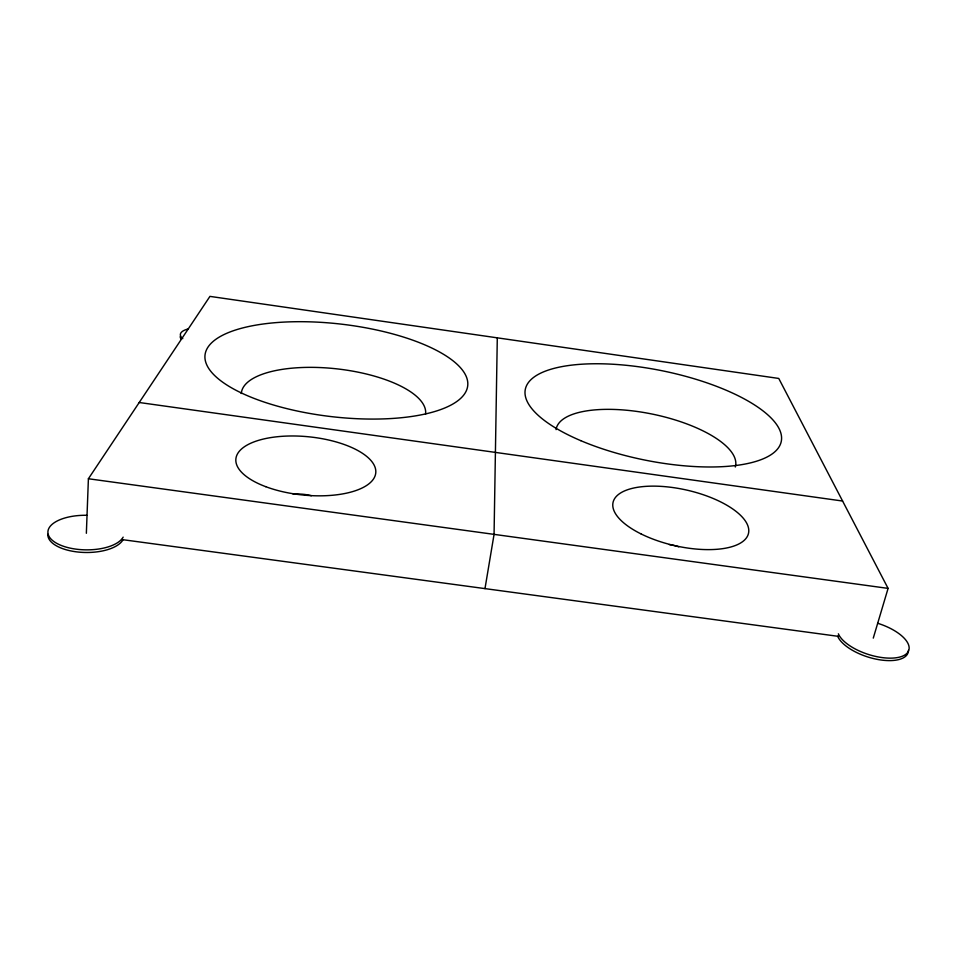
<?xml version="1.0" encoding="UTF-8"?>
<svg xmlns="http://www.w3.org/2000/svg" width="957" height="957" viewBox="0 0 957 957"><rect width="100%" height="100%" fill="white"/><g stroke="black" fill="none" stroke-linecap="round" stroke-linejoin="round"><path stroke-width="1.44" d="M497.293 337.833L494.063 534.365L484.984 588.615M86.357 533.288L88.403 478.751L209.942 296.383L778.759 378.446L888.084 588.388L873.274 638.116M121.742 539.545L838.416 636.357M88.403 478.751L888.084 588.388M139.22 402.502L842.591 501.037M908.396 650.353A37.227 16.305 17.7 0 1 876.672 659.265A37.227 16.305 17.7 0 1 837.65 636.249M123.022 539.724A38.172 17.334 0.7 0 1 80.699 552.273A38.172 17.334 0.7 0 1 47.85 534.257M181.088 338.993A26.664 8.96 4.9 0 1 180.227 336.589M877.629 623.258A37.263 16.269 17.7 0 1 909.15 648.152A37.263 16.269 17.7 0 1 877.162 656.741A37.263 16.269 17.7 0 1 838.356 633.809M123.154 537.14A38.208 17.286 0.7 0 1 79.646 549.545A38.208 17.286 0.7 0 1 48.065 530.597A38.208 17.286 0.7 0 1 86.728 515.285M182.787 338.622A26.688 8.924 4.9 0 1 188.278 328.921M293.153 494.267A24.272 10.73 5.5 0 1 311.384 495.714M669.218 544.593A23.985 10.431 13.2 0 1 678.788 546.818M241.32 393.494A92.709 34.679 6.5 0 1 337.067 368.876A92.709 34.679 6.5 0 1 425.554 414.214M556.065 429.633A91.585 33.926 11.7 0 1 653.081 414.249A91.585 33.926 11.7 0 1 735.311 466.992M265.747 486.682A70.28 29.248 5.7 0 0 375.551 474.217A70.28 29.248 5.7 0 0 276.154 436.859A70.28 29.248 5.7 0 0 265.747 486.682M641.154 533.97A69.454 28.411 12.9 0 0 748.446 533.563A69.454 28.411 12.9 0 0 652.758 486.132A69.454 28.411 12.9 0 0 641.154 533.97M241.128 392.837A132.233 46.498 6.7 0 0 462.482 396.533A132.233 46.498 6.7 0 0 305.678 321.743A132.233 46.498 6.7 0 0 241.128 392.837M580.779 440.663A130.595 45.481 11.5 0 0 781.187 441.775A130.595 45.481 11.5 0 0 597.886 363.756A130.595 45.481 11.5 0 0 580.779 440.663"/></g></svg>
